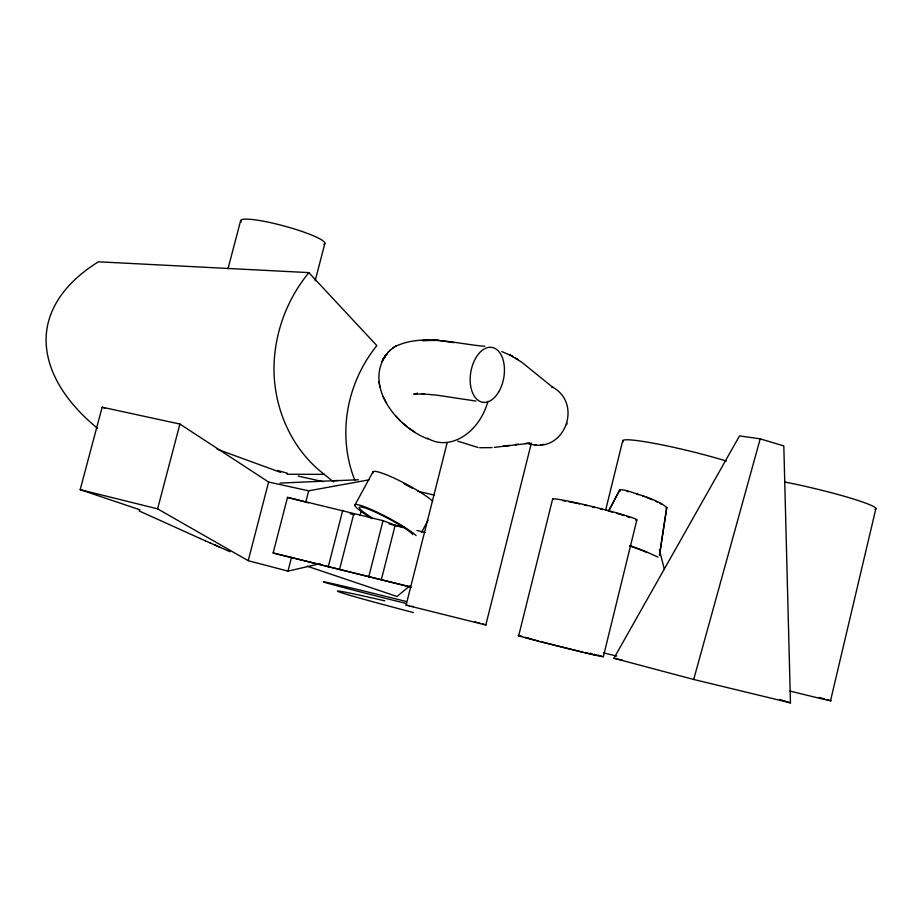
<?xml version="1.0" encoding="UTF-8"?>
<svg xmlns="http://www.w3.org/2000/svg" width="922" height="922" viewBox="0 0 922 922"><rect width="100%" height="100%" fill="white"/><g stroke="black" fill="none" stroke-linecap="round" stroke-linejoin="round"><path stroke-width="1.38" d="M620.195 491.23L619.826 489.951A22.589 2.731 19.9 0 1 627.755 490.919L646.806 497.131A26.945 3.25 19.9 0 1 661.27 503.47L666.756 507.388L659.484 555.24L666.756 507.526M830.538 700.674L875.9 508.529M603.322 656.798L636.86 519.939M605.581 510.373L622.753 440.624M447.216 442.525L406.083 605.132L485.813 625.012L531.383 443.044M518.706 635.65L552.612 499.125M368.719 576.965L383.045 520.665L287.503 497.384L273.131 553.004L411.316 587.279M381.316 579.742L395.181 525.217L383.045 520.665M328.22 566.938L342.742 510.281M339.538 569.519L353.725 514.061M360.006 515.605L361.067 511.48M369.157 479.82L308.686 490.815L268.602 482.045L179.917 424.062L102.146 407.19L80.179 489.663L157.593 508.852L248.214 560.691L287.987 571.133L291.548 557.28M305.827 501.891L308.686 490.815M315.163 280.784L324.89 243.293M248.214 560.691L268.602 482.045M157.593 508.852L179.917 424.062M227.999 268.728L240.665 220.565M529.021 443.666C564.229 454.938 583.857 403.191 551.829 386.756L553.016 387.528L521.864 362.3L511.364 355.731L501.81 351.57M693.69 679.456L760.212 438.837L783.815 445.937L790.454 702.864L693.69 679.456L613.914 658.262L739.513 435.91L760.212 438.837M566.546 424.742L567.053 423.175M388.635 351.697C361.712 383.16 395.907 427.128 427.958 438.918M385.2 356.019L381.743 361.839M608.462 511.41L619.688 490.055L608.508 511.295M421.458 532.536L428.015 520.262M354.97 504.968L372.926 471.937M385.627 355.35L383.333 358.819M389.672 350.683L393.775 347.329M387.816 352.55L390.49 349.83M406.083 605.132L406.809 605.189M409.864 585.804L397.025 596.488L307.28 566.223M666.71 507.653L666.445 507.861A22.566 2.72 19.9 0 1 665.961 507.976M394.777 346.695C422.714 333.13 455.503 343.929 484.845 346.292M392.553 348.159L396.011 345.865M416.375 393.717L417.551 393.291L413.701 394.167L424.443 393.936L422.092 393.855L436.682 395.135L475.971 401.07M287.987 571.133L320.118 563.699M543.738 444.346L540.684 444.773M508.414 445.591L509.278 445.464L503.435 446.271L530.058 443.252L527.545 443.009M504.127 446.179L494.399 447.389M516.516 444.473L515.467 444.611L518.475 444.22M492.048 447.619L479.659 447.735M525.402 443.436L526.681 443.332M334.098 480.742L358.439 479.774M430.228 340.172L422.414 340.575L438.434 340.391L453.981 342.638M338.259 480.512L280.046 483.093M287.076 474.242L324.302 474.369L333.499 481.906M438.434 340.391L432.383 340.172M534.691 444.727L536.339 444.853M525.067 637.16L525.125 637.379M478.057 447.504L457.761 441.165M596.027 655.139L597.076 655.162M323.092 481.653L298.209 476.086M407.443 605.305L409.299 605.685M595.209 654.977L584.813 652.615M527.223 637.575L528.283 637.805M613.914 658.262L622.235 660.094M411.892 606.261L413.436 606.607M417.539 491.184L434.124 495.079M582.75 652.131L540.534 641.608M395.181 525.217L404.723 527.522M416.998 530.484L425.18 532.455M273.131 553.004L409.253 586.576M616.737 656.118L603.461 652.811M528.617 443.563L530.323 444.001M287.503 497.384L308.397 502.836M350.187 513.738L354.359 514.822M389.188 523.915L403.11 527.545M538.402 641.044L525.69 637.563M474.68 621.785L476.57 622.281M478.299 622.742L479.878 623.168M590.172 653.168L591.647 653.571M277.706 470.508L287.295 473.228M482.517 623.906L484.442 624.459M594.137 654.263L595.128 654.551M779.793 699.521L790.454 702.864M636.929 494.077L638.773 494.676M485.11 624.667L485.94 625.001M80.179 489.663L140.017 509.831M630.118 545.686L636.411 547.933A41.916 3.377 18.3 0 1 645.331 551.333L657.962 557.095M629.714 545.905L635.12 547.841A36.154 2.916 18.3 0 1 642.807 550.768L647.152 552.555M642.438 495.944L644.34 496.647M102.146 407.19L104.854 408.181M217.119 449.187L280.68 472.41M139.038 510.88L200.408 538.609M214.849 544.983L219.782 547.161M209.882 542.793L230.062 551.736M204.972 540.626L210.262 542.966M200.028 538.436L205.341 540.788M660.014 503.516L661.074 504.127M517.438 359.35L515.571 358.209L517.715 359.534M409.184 428.246L414.67 431.992M324.302 474.369C287.157 446.11 269.132 397.048 275.125 351.247A158.307 154.838 -3.4 0 1 308.847 272.647M97.467 428.292C70.395 406.037 45.385 374.689 46.1 337.878A76.261 73.264 -21.4 0 1 50.042 316.465C58.34 292.758 77.529 274.721 98.458 261.802L308.812 272.612L376.844 345.612A143.659 141.4 1.9 0 0 346.684 417.493C344.298 438.653 346.926 460.412 354.809 480.224M402.13 422.437L407.155 426.679M395.861 416.11L400.344 420.766M383.079 396.518L386.318 402.949M659.38 549.708L664.336 569.185M378.93 381.478L379.899 386.963M372.119 518.648A35.808 4.345 28.1 0 1 365.4 507.088A35.808 4.345 28.1 0 1 416.087 535.567M373.064 473.067A35.693 4.956 28.2 0 1 395.48 478.737A35.693 4.956 28.2 0 1 432.718 501.119M371.681 517.611A30.864 3.746 28.1 0 1 370.379 509.958A30.864 3.746 28.1 0 1 412.791 534.472M404.147 483.843A30.76 4.276 28.2 0 1 412.157 488.222M646.299 497.384A23.234 2.801 19.9 0 1 652.154 499.759M655.726 501.349A23.234 2.801 19.9 0 1 657.317 502.11M627.006 491.391A19.466 2.351 19.9 0 1 628.378 491.68M241.253 222.087A43.634 6.166 15.2 0 1 283.849 225.925A43.634 6.166 15.2 0 1 323.841 244.353M598.055 655.162A43.622 0.657 14 0 1 563.423 647.521A43.622 0.657 14 0 1 521.852 636.203M553.154 499.586A43.403 2.259 13.9 0 1 596.361 507.561A43.403 2.259 13.9 0 1 635.696 520.135M562.627 500.634A37.399 1.948 13.9 0 1 565.405 501.072M568.793 501.683A37.399 1.948 13.9 0 1 579.465 503.908M584.398 505.026A37.399 1.948 13.9 0 1 586.945 505.613M592.166 506.858A37.399 1.948 13.9 0 1 594.805 507.503M600.061 508.829A37.399 1.948 13.9 0 1 602.654 509.497M610.122 511.48A37.399 1.948 13.9 0 1 612.473 512.125M616.864 513.37A37.399 1.948 13.9 0 1 624.148 515.582M626.902 516.504A37.399 1.948 13.9 0 1 629.761 517.611M785.025 482.068A65.427 5.428 13.4 0 1 850.833 498.203A65.427 5.428 13.4 0 1 874.943 509.301M829.823 700.386A65.911 0.588 14.1 0 1 790.108 691.097M819.255 697.481A65.911 0.588 14.1 0 1 824.533 698.899M826.896 699.544A65.911 0.588 14.1 0 1 828.659 700.04M623.214 441.799A67.133 5.832 13.7 0 1 654.643 443.447A67.133 5.832 13.7 0 1 726.317 461.035M487.876 401.45A50.157 38.263 -69.8 0 1 427.508 438.192M413.344 612.542A201.353 3.089 14 0 1 384.808 600.833M406.014 603.437A76.745 0.968 14 0 1 323.461 581.909A76.745 0.968 14 0 1 406.049 601.455M384.843 356.514L383.045 359.326L386.883 353.933L384.843 356.514M511.364 355.731L509.382 354.705L513.208 356.791L511.364 355.731M498.618 392.081A27.833 16.734 -80.3 0 0 492.809 347.582A27.833 16.734 -80.3 0 0 470.497 384.843A27.833 16.734 -80.3 0 0 498.618 392.081"/></g></svg>
